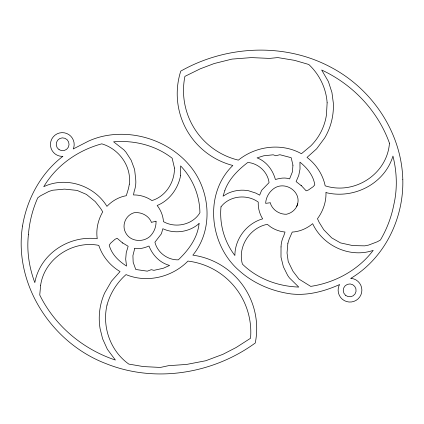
<?xml version="1.0" encoding="UTF-8"?>
<svg xmlns="http://www.w3.org/2000/svg" width="424" height="424" viewBox="0 0 424 424"><rect width="100%" height="100%" fill="white"/><g stroke="black" fill="none" stroke-linecap="round" stroke-linejoin="round"><path stroke-width="0.64" d="M296.583 206.61C303.446 192.745 285.219 179.776 273.358 188.908C268.885 192.374 265.88 197.611 265.652 203.356L270.411 202.725L270.385 203.324C272.611 210.108 279.469 214.401 286.417 214.268C291.844 213.145 296.318 209.133 297.77 203.748M122.541 242.841L128.154 246.286L126.241 252.667L125.69 259.154L126.548 266.065C118.747 261.136 111.66 254.347 109.233 245.21L110.558 243.222L115.021 239.295L117.119 238.262L122.78 243.122M301.294 185.67L296.106 181.605L298.735 175.483L300.017 169.097L299.943 162.132C307.135 167.915 313.41 175.467 314.783 184.816L313.246 186.645L308.365 190.037L306.165 190.827L301.088 185.362M281.027 246.916L280.995 257.156L283.391 266.813L287.652 275.383L289.406 277.89L298.75 287.069C278.027 286.375 257.341 278.806 242.417 264.12C237.366 246.948 249.884 227.524 267.321 224.344L270.618 226.914A30.374 30.374 0 0 0 285.018 232.023L283.815 235.728A26.813 26.813 0 0 0 281.027 246.916M220.999 206.843C219.288 224.126 224.333 241.76 234.885 255.524C234.838 238.951 246.763 223.342 262.668 218.853C259.53 213.871 257.983 207.988 258.248 202.105C247.128 193.89 229.495 195.586 220.999 206.843M402.8 179.283C403.924 218.296 384.711 258.168 350.749 278.388L351.348 278.377A11.877 11.877 0 0 1 361.64 292.544A11.877 11.877 0 0 1 346.631 301.565A11.877 11.877 0 0 1 338.951 285.824L339.682 284.515C324.551 291.288 307.988 295.782 291.283 293.949C272.219 291.357 253.632 283.587 239.242 270.682C209.355 244.94 203.547 193.816 232.829 165.482A74.057 74.057 0 0 1 180.757 71.121C226.257 45.31 284.674 42.368 331.155 67.395C372.214 89.061 401.438 132.479 402.8 179.283M28.44 234.414C26.59 250.748 29.065 267.268 34.826 282.617C40.02 254.003 68.905 235.092 97.234 238.739C95.872 229.384 98.066 219.945 102.73 211.836L100.642 208.444L95.267 201.607L86.411 194.404L77.073 190.403L64.586 189.12L52.661 190.228L48.877 191.447L40.561 195.761L37.763 197.796A112.122 112.122 0 0 0 28.445 234.414M327.132 102.799L326.443 114.888A55.147 55.147 0 0 1 310.644 146.036L301.422 153.716C281.578 142.597 255.815 145.988 238.373 160.134A71.55 71.55 0 0 1 184.922 76.357L200.25 68.82L214.205 63.531L231.965 59.1L251.4 57.6L269.579 58.406L277.794 57.585L294.574 60.356L308.783 64.48C319.447 74.449 326.157 88.208 327.132 102.799M325.976 192.607C326.268 202.052 323.019 211.184 317.47 218.715L319.155 222.319L323.724 229.723L331.711 237.88L340.536 242.915L352.795 245.597L364.767 245.851L368.668 245.067L377.418 241.722L380.429 240.016A112.122 112.122 0 0 0 393.832 204.686C397.526 188.675 396.933 171.974 392.953 156.074C384.547 183.921 353.706 199.434 325.976 192.607M292.936 165.169L292.443 171.768L289.603 178.902C284.87 177.264 280.01 178.186 275.399 179.506C272.828 170.056 266.458 161.417 257.092 157.876L263.712 155.793L273.21 154.797L275.786 155.746L279.893 154.723L291.182 157.696L292.936 165.169M22.525 226.05C13.314 284.493 51.876 343.196 106.26 363.734C155.279 383.333 212.986 373.798 255.269 343A74.052 74.052 0 0 0 192.851 255.147C213.749 229.66 210.569 190.365 189.835 165.72C170.22 142.173 137.418 130.412 107.267 135.431A74.592 74.592 0 0 0 88.468 141.134L73.214 148.972L73.787 147.584A11.877 11.877 0 0 0 64.379 132.818A11.877 11.877 0 0 0 50.488 143.476A11.877 11.877 0 0 0 62.317 156.387L62.906 156.308C40.89 173.093 26.982 198.941 22.525 226.05M174.471 168.063C174.672 182.209 165.758 196.418 151.919 200.563C146.529 196.831 140.015 194.844 133.465 194.939L134.238 191.123A26.807 26.807 0 0 0 135.744 179.691L134.615 169.51L131.143 160.187L125.939 152.152L123.909 149.863L113.59 141.802C134.26 140.042 155.688 145.368 172.16 158.226L174.471 168.063M287.885 243.217L287.027 252.98L288.219 261.523L292.915 271.164L298.947 279.082L310.718 286.386C335.103 282.707 358.206 270.152 373.221 250.367C349.906 258.439 322.823 245.793 312.663 223.681C306.912 228.504 299.757 231.637 292.231 232.076L289.2 239.035L287.885 243.217M40.64 285.219L39.75 295.003C54.844 325.775 82.972 349.307 115.392 360.045L107.373 349.307L102.624 338.824L100.091 328.653A62.302 62.302 0 0 1 104.68 292.942L111.475 281.181L120.045 271.561C110.15 265.684 102.38 256.35 98.792 245.379C72.806 240.169 44.441 258.592 40.64 285.219M156.053 221.768C156.138 227.333 153.843 232.606 149.932 236.459C142.687 242.83 130.014 241.601 125.568 232.575C121.508 224.953 125.843 215.095 134.085 212.737C140.969 211.82 148.273 215.307 151.257 221.794L151.294 222.393L155.953 221.227L156.053 221.768M107.028 305.01C101.887 326.862 110.41 351.014 128.817 364.094L143.402 366.58L160.394 367.438L168.461 365.689L186.608 364.433L205.751 360.745L222.897 354.332L236.163 347.495L250.542 338.273A71.55 71.55 0 0 0 187.949 261.083C172.234 277.132 147.001 283.375 126.034 274.598C116.939 282.675 110.219 293.249 107.028 305.01M199.089 223.528C197.595 237.97 188.516 250.149 178.313 259.843C167.676 260.156 157.41 252.582 154.919 242.21L161.433 233.73L162.837 228.711C174.603 234.228 189.364 232.188 199.089 223.528M129.347 184.138L128.52 188.442L126.294 195.703C118.863 196.99 112.111 200.912 106.943 206.356C94.34 185.537 66.001 176.04 43.752 186.698C56.419 165.328 77.974 150.255 101.776 143.837C118.953 148.893 131.525 166.028 129.347 184.138M389.46 143.211C387.139 174.174 354.528 195.178 325.176 185.834C322.855 174.524 316.193 164.374 307.024 157.415L316.627 148.824L324.71 137.906A62.302 62.302 0 0 0 333.317 102.942L331.95 92.554L328.42 81.599L321.668 70.018C352.662 84.36 377.943 110.924 389.46 143.211M134.647 248.75L132.908 255.651L133.168 262.26L135.754 269.484L147.308 271.164L151.273 269.68L153.939 270.332L163.267 268.265L169.605 265.445C159.89 262.896 152.587 255.195 148.967 246.031C144.536 247.86 139.809 249.328 134.927 248.236L134.647 248.75M180.661 175.324C178.239 188.378 169.658 200.446 157.161 205.492C160.797 210.134 163.097 215.731 163.452 221.635C175.43 228.536 192.756 224.858 199.921 212.71C199.667 195.342 192.66 178.398 180.613 165.911L180.661 175.324M224.895 190.286L223.056 196.185L227.375 193.593A34.455 34.455 0 0 1 248.464 190.726L255.799 193.09L259.658 195.146L261.624 190.312L269.055 182.627C267.751 172.038 258.412 163.351 247.807 162.456C238.251 169.764 229.087 178.774 224.895 190.286M59.074 149.651A6.434 6.434 0 0 0 69.043 144.674A6.434 6.434 0 0 0 59.747 138.531A6.434 6.434 0 0 0 59.074 149.651M345.539 295.3A6.434 6.434 0 0 0 356.012 291.484A6.434 6.434 0 0 0 347.468 284.324A6.434 6.434 0 0 0 345.539 295.3"/></g></svg>
